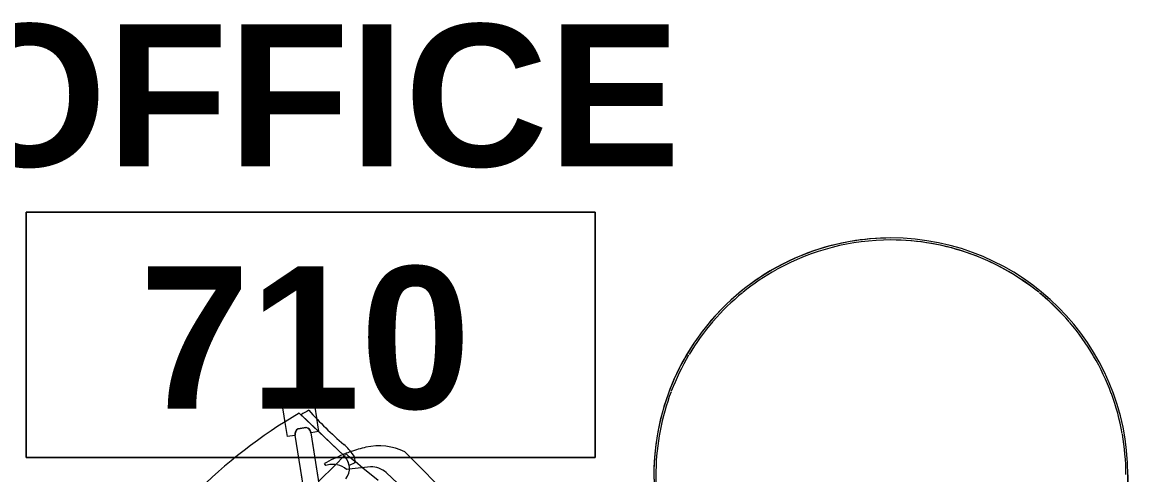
# Model space of a CAD drawing. Header units: inches. Extents: x 385 to 2249, y -1773 to -36.
# Drawn here: x 434.7 to 504.6, y -645.8 to -617.1 of the extents above; entities that cross this region are included whole.
import ezdxf

# ---------------------------------------------------------------- set-up
doc = ezdxf.new("R2010")
doc.units = ezdxf.units.IN
doc.header["$MEASUREMENT"] = 0
for name, color, linetype, lineweight in [('A-AREA-IDEN', 2, 'Continuous', 9), ('I-FURN', 30, 'Continuous', 9), ('I-FURN-PNLS', 30, 'Continuous', 9)]:
    doc.layers.add(name, color=color, linetype=linetype, lineweight=lineweight)
doc.styles.add('Swis721 Lt BT_B', font='', dxfattribs={"height": 9})
doc.styles.get('Swis721 Lt BT_B').set_extended_font_data('Swis721 Lt BT', bold=True)

# ---------------------------------------------------------------- blocks, each defined once
blk = doc.blocks.new('Zira Wksta 11 - Type 2-V12-Level 7 POWER _ SIGNAL')
at = {"layer": 'I-FURN'}
for p, q in [((-52.451, -45.765), (-44.998, -38.312)), ((-44.087, -39.389), (-51.143, -46.943)), ((-51.454, -48.412), (-50.671, -47.444)), ((-51.506, -47.929), (-51.363, -49.278)), ((-52.21, -49.345), (-51.889, -48.948)), ((-51.86, -48.913), (-51.454, -48.412)), ((-51.77, -48.923), (-51.602, -49.285)), ((-54.91, -52.442), (-52.175, -49.592)), ((-52.175, -49.592), (-54.807, -52.334)), ((-52.323, -49.484), (-52.217, -49.353)), ((-52.241, -49.566), (-52.293, -49.514)), ((-51.645, -50.162), (-52.181, -49.627)), ((-51.363, -49.278), (-51.346, -49.436)), ((-50.579, -51.228), (-51.645, -50.162)), ((-53.662, -51.716), (-49.632, -51.078)), ((-51.598, -50.77), (-51.714, -50.851)), ((-55.962, -51.574), (-54.602, -51.359)), ((-55.962, -51.574), (-54.602, -51.359)), ((-55.65, -53.55), (-55.962, -51.574)), ((-55.65, -53.55), (-55.962, -51.574)), ((-54.585, -51.356), (-53.74, -51.222)), ((-54.585, -51.356), (-53.74, -51.222)), ((-53.74, -51.223), (-53.665, -51.699)), ((-53.74, -51.223), (-53.665, -51.699)), ((-53.662, -51.716), (-50.579, -51.228)), ((-54.004, -52.016), (-53.924, -52.524)), ((-54.004, -52.016), (-53.924, -52.524)), ((-53.915, -52.516), (-53.993, -52.022)), ((-53.915, -52.516), (-53.993, -52.022)), ((-48.985, -51.988), (-53.505, -52.704)), ((-49.705, -52.102), (-53.505, -52.704)), ((-53.503, -52.721), (-53.427, -53.198)), ((-53.503, -52.721), (-53.427, -53.198)), ((-54.321, -53.339), (-55.65, -53.55)), ((-54.321, -53.339), (-55.65, -53.55)), ((-53.427, -53.198), (-54.321, -53.339)), ((-53.427, -53.198), (-54.321, -53.339))]:
    blk.add_line(p, q, dxfattribs=at)
for centre, radius, start, end in [((-49.208, -47.405), 3.634, 153.17893, 193.04781), ((-50.121, -47.878), 1.385, 137.80127, 182.10784), ((-43.384, -46.055), 9.612, 193.04781, 198.99641), ((-51.903, -49.522), 0.613, 77.54268, 125.09358), ((-73.459, -31.789), 27.198, 312.48818, 319.01435), ((-50.106, -52.08), 3.739, 125.09358, 139.01435), ((-43.384, -46.055), 9.612, 198.99641, 201.49061), ((-43.384, -46.055), 9.612, 201.63933, 202.07299), ((-51.415, -50.322), 1.054, 50.95537, 136.17861), ((-51.415, -50.322), 1.054, 100.20015, 136.17861), ((-50.284, -50.344), 1.382, 140.08783, 167.4248), ((-43.384, -46.055), 9.612, 202.2631, 209.93341), ((-50.284, -50.344), 1.382, 169.01874, 183.4842), ((-50.284, -50.344), 1.382, 183.4842, 197.94966), ((-53.607, -52.102), 0.407, 98.16515, 167.83485), ((-53.607, -52.102), 0.407, 98.16515, 167.83485), ((-53.598, -52.117), 0.406, 112.47603, 139.42808), ((-53.598, -52.117), 0.406, 125.95205, 139.42808), ((-53.598, -52.117), 0.406, 99, 125.95205), ((-53.598, -52.117), 0.406, 99, 112.47603), ((-26.208, -35.54), 33.165, 209.44776, 210.42343), ((-26.518, -35.848), 32.885, 210.30403, 239.69254), ((-53.598, -52.117), 0.406, 139.42808, 166.38014), ((-53.598, -52.117), 0.406, 152.90411, 166.38014), ((-53.598, -52.117), 0.406, 139.42808, 152.90411), ((-53.572, -52.32), 0.407, 210.16515, 279.83485), ((-53.572, -52.32), 0.407, 210.16515, 224.09909), ((-53.569, -52.303), 0.406, 211.61986, 225.09589), ((-53.569, -52.303), 0.406, 211.61986, 225.09589), ((-53.572, -52.32), 0.407, 224.09909, 251.96697), ((-53.569, -52.303), 0.406, 225.09589, 238.57192), ((-53.569, -52.303), 0.406, 225.09589, 238.57192), ((-53.569, -52.303), 0.406, 238.57192, 252.04795), ((-53.569, -52.303), 0.406, 238.57192, 265.52397), ((-53.572, -52.32), 0.407, 251.96697, 279.83485), ((-53.569, -52.303), 0.406, 252.04795, 279), ((-53.569, -52.303), 0.406, 265.52397, 279)]:
    blk.add_arc(centre, radius, start, end, dxfattribs=at)
at = {"layer": 'I-FURN-PNLS'}
for p, q in [((-3.509, 0), (-51, 0)), ((-51, 0), (-3.509, 0))]:
    blk.add_line(p, q, dxfattribs=at)
for radius, start, end in [(15, 90, 180), (15, 90, 180), (15, 90, 180), (14.875, 100.185, 110.23863), (14.875, 100.185, 110.23863), (14.875, 90.08982, 100), (14.875, 90.08982, 100), (14.875, 110.2974, 120.36455), (14.875, 110.2974, 120.36455), (14.875, 120.44161, 130.53441), (14.875, 120.44161, 130.53441), (14.875, 130.6477, 140.79487), (14.875, 130.6477, 140), (14.875, 140, 140.79487), (14.875, 140.99261, 180), (14.875, 140.99261, 150), (14.875, 150, 160), (14.875, 160, 170), (14.875, 170, 180), (15, 180, 288.89868), (15, 180, 288.89868), (15, 180, 189.89988), (14.875, 180, 208.90663), (14.875, 180, 208.90663), (15, 189.89988, 288.89868), (14.875, 209.0533, 219.06628), (14.875, 209.0533, 219.06628), (14.875, 219.15882, 229.13566), (14.875, 219.15882, 229.13566), (14.875, 229.20264, 239.16123), (14.875, 229.20264, 239.16123), (14.875, 239.38945, 249.16342), (14.875, 239.38945, 249.16342), (14.875, 249.2877, 259.15309), (14.875, 249.2877, 259.15309), (14.875, 259.18594, 269.08418), (14.875, 259.18594, 269.08418), (14.875, 269.09518, 278.98242), (14.875, 269.09518, 278.98242)]:
    blk.add_arc((-51, -15), radius, start, end, dxfattribs=at)
blk = doc.blocks.new('Room Tag - Room Name and Number-3379422-Level 7 POWER _ SIGNAL')
at = {"layer": 'A-AREA-IDEN'}
for p, q in [((-0.18806, -0.16357), (-0.18806, -0.00182)), ((-0.18806, -0.00182), (0.18694, -0.00182)), ((0.18694, -0.00182), (-0.18806, -0.00182)), ((-0.18806, -0.00182), (-0.18806, -0.16357)), ((0.18694, -0.00182), (0.18694, -0.16357)), ((0.18694, -0.16357), (0.18694, -0.00182)), ((0.18694, -0.16357), (-0.18806, -0.16357)), ((-0.18806, -0.16357), (0.18694, -0.16357))]:
    blk.add_line(p, q, dxfattribs=at)

msp = doc.modelspace()

# ---------------------------------------------------------------- block references
at = {"layer": 'A-AREA-IDEN', "xscale": 95.99999999999994, "yscale": 95.99999999999994, "zscale": 95.99999999999994}
msp.add_blockref('Room Tag - Room Name and Number-3379422-Level 7 POWER _ SIGNAL', (452.968, -628.979), dxfattribs=at)
at = {"layer": 'I-FURN', "rotation": 269.9999999999999}
msp.add_blockref('Zira Wksta 11 - Type 2-V12-Level 7 POWER _ SIGNAL', (504.638, -696.778), dxfattribs=at)

# ---------------------------------------------------------------- texts
at = {"layer": 'A-AREA-IDEN', "char_height": 9, "attachment_point": 1, "style": 'Swis721 Lt BT_B'}
for s, insert, width in [('OFFICE', (430.227, -617.244), 54.843), ('710', (442.072, -632.581), 25.452)]:
    msp.add_mtext(s, dxfattribs=dict(at, insert=insert, width=width))

doc.saveas('drawing.dxf')
